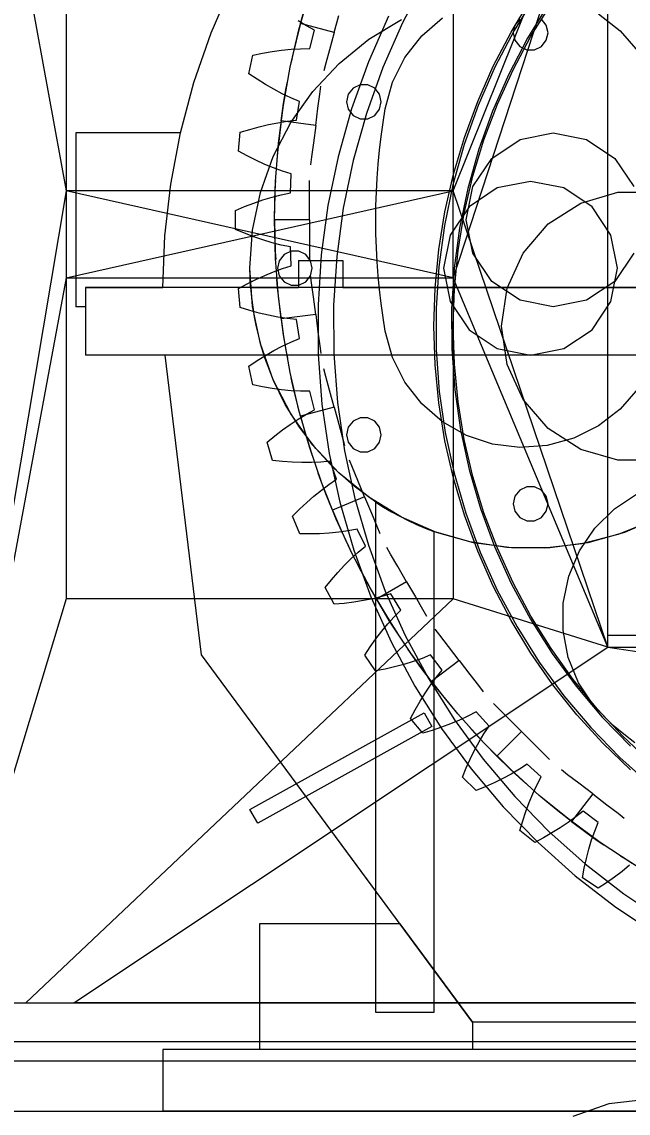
# Model space of a CAD drawing. Header units: millimetres. Extents: x -191664 to 191490, y -197311 to 10263.
# Drawn here: x 177 to 490, y -184227 to -183663 of the extents above; entities that cross this region are included whole.
import ezdxf

# ---------------------------------------------------------------- set-up
doc = ezdxf.new("R2010")
doc.units = ezdxf.units.MM
doc.layers.add('R15_COTAS_TRANSPORTE_P', color=1, linetype='Continuous', lineweight=0)
doc.layers.add('R15_PRENSA_RECEPCION_P', color=2, linetype='Continuous', lineweight=0)
doc.dimstyles.new('PLANTA_20', dxfattribs={"dimtxt": 50, "dimasz": 30, "dimexe": 30, "dimexo": 16, "dimgap": 20, "dimtad": 1, "dimtih": 1, "dimtoh": 1, "dimdec": 1, "dimzin": 0, "dimdsep": 46, "dimcen": 0.09, "dimadec": 0, "dimazin": 0, "dimtfac": 1, "dimtdec": 4, "dimtofl": 0, "dimtmove": 0, "dimatfit": 3, "dimfxl": 1, "dimtolj": 1, "dimtzin": 0, "dimarcsym": 0})

# ---------------------------------------------------------------- blocks, each defined once
blk = doc.blocks.new('*D131')
at = {"layer": 'Defpoints', "color": 0, "transparency": 16777216}
for p in [(1100, -183968.15), (1139.8, -184162.66), (1104.62, -184212), (1304.62, -184212), (1304.62, -184212)]:
    blk.add_point(p, dxfattribs=at)
at = {"layer": 'R15_COTAS_TRANSPORTE_P', "color": 0, "lineweight": -2, "transparency": 16777216}
blk.add_arc((1304.62, -184212), 172.05, 140.0034, 169.9966, dxfattribs=at)
at = {"layer": 'R15_COTAS_TRANSPORTE_P', "color": 0, "transparency": 16777216}
for points in [[(1169.28, -184097.88), (1176.35, -184104.95), (1194.03, -184080.2)], [(1140.17, -184182.55), (1130.2, -184181.68), (1132.57, -184212)]]:
    blk.add_solid(points, dxfattribs=at)
blk = doc.blocks.new('*D132')
at = {"layer": 'Defpoints', "color": 0, "transparency": 16777216}
for p in [(-500, -194490), (-500, -194490), (500, -194490), (203.29, -194656.68), (439.69, -194832.02)]:
    blk.add_point(p, dxfattribs=at)
at = {"layer": 'R15_COTAS_TRANSPORTE_P', "color": 0, "lineweight": -2, "transparency": 16777216}
blk.add_arc((-500, -194490), 722.77, 342.37834, 357.62166, dxfattribs=at)
at = {"layer": 'R15_COTAS_TRANSPORTE_P', "color": 0, "transparency": 16777216}
for points in [[(217.15, -194519.89), (227.15, -194520.1), (222.77, -194490)], [(193.59, -194710.42), (184.12, -194707.19), (179.18, -194737.2)]]:
    blk.add_solid(points, dxfattribs=at)
blk = doc.blocks.new('*D133')
at = {"layer": 'Defpoints', "color": 0, "transparency": 16777216}
for p in [(439.69, -194147.98), (217.89, -194406.09), (-500, -194490), (-500, -194490), (500, -194490)]:
    blk.add_point(p, dxfattribs=at)
at = {"layer": 'R15_COTAS_TRANSPORTE_P', "color": 0, "lineweight": -2, "transparency": 16777216}
blk.add_arc((-500, -194490), 722.77, 2.37834, 17.62166, dxfattribs=at)
at = {"layer": 'R15_COTAS_TRANSPORTE_P', "color": 0, "transparency": 16777216}
for points in [[(184.12, -194272.81), (193.59, -194269.58), (179.18, -194242.8)], [(227.15, -194459.9), (217.15, -194460.11), (222.77, -194490)]]:
    blk.add_solid(points, dxfattribs=at)

msp = doc.modelspace()

# ---------------------------------------------------------------- linework, layer by layer
at = {"layer": 'R15_PRENSA_RECEPCION_P', "color": 9, "true_color": 0xb9c3c2}
for p, q in [((120, -183310), (200, -183750)), ((200, -183550), (200, -183750)), ((400, -183550), (400, -183750)), ((400, -183750), (480, -183550)), ((480, -183550), (400, -183795)), ((480, -183980), (480, -183550)), ((480, -183986), (480, -183550)), ((385.49, -183640.76), (373.77, -183663.09)), ((320.27, -183666.68), (325.74, -183647.57)), ((429.89, -183667.88), (440.19, -183650.88)), ((440.19, -183670), (450.56, -183653.33)), ((321.12, -183663.48), (323.58, -183654.7)), ((338.5, -183668.14), (340.86, -183659.34)), ((475.03, -183658.42), (486.25, -183667.15)), ((321.12, -183663.48), (318.86, -183672.31)), ((324.13, -183664.54), (319.96, -183662.01)), ((338.5, -183668.14), (321.12, -183663.48)), ((328.37, -183666.84), (324.13, -183664.54)), ((366.56, -183659.62), (356.21, -183683.23)), ((373.77, -183663.09), (363.64, -183686.19)), ((383.76, -183669.85), (394.5, -183660.54)), ((315.78, -183686.04), (320.27, -183666.68)), ((325.98, -183676.39), (328.37, -183666.84)), ((338.5, -183668.14), (336.14, -183676.94)), ((375.03, -183681.07), (383.76, -183669.85)), ((420.7, -183685.5), (429.89, -183667.88)), ((430.94, -183687.31), (440.19, -183670)), ((486.25, -183667.15), (495.56, -183677.89)), ((318.86, -183672.31), (317.2, -183679.43)), ((294.49, -183689.37), (296.42, -183679.7)), ((296.42, -183679.7), (301.43, -183678.67)), ((301.43, -183678.67), (306.41, -183677.83)), ((306.41, -183677.83), (311.37, -183677.16)), ((311.37, -183677.16), (316.28, -183676.68)), ((316.28, -183676.68), (321.16, -183676.42)), ((317.2, -183679.43), (316.33, -183683.39)), ((321.16, -183676.42), (325.98, -183676.39)), ((336.14, -183676.94), (334.25, -183684)), ((368.67, -183693.77), (375.03, -183681.07)), ((312.27, -183705.6), (315.78, -183686.04)), ((334.25, -183684), (333.2, -183687.91)), ((356.21, -183683.23), (347.52, -183707.51)), ((363.64, -183686.19), (355.14, -183709.94)), ((412.66, -183703.67), (420.7, -183685.5)), ((422.84, -183705.19), (430.94, -183687.31)), ((298.73, -183692.23), (294.49, -183689.37)), ((303.01, -183694.92), (298.73, -183692.23)), ((307.33, -183697.43), (303.01, -183694.92)), ((311.69, -183699.75), (307.33, -183697.43)), ((312.4, -183704.78), (313.59, -183697.57)), ((313.59, -183697.57), (314.31, -183693.57)), ((331.09, -183699.87), (331.62, -183695.85)), ((364.9, -183707.48), (368.67, -183693.77)), ((316.09, -183701.86), (311.69, -183699.75)), ((320.54, -183703.73), (316.09, -183701.86)), ((319.09, -183713.48), (320.54, -183703.73)), ((330.14, -183707.12), (331.09, -183699.87)), ((405.79, -183722.32), (412.66, -183703.67)), ((309.76, -183725.32), (312.27, -183705.6)), ((311.11, -183713.8), (312.4, -183704.78)), ((328.95, -183716.15), (330.14, -183707.12)), ((347.52, -183707.51), (340.54, -183732.32)), ((355.14, -183709.94), (348.31, -183734.22)), ((363.75, -183714.61), (364.9, -183707.48)), ((415.92, -183723.57), (422.84, -183705.19)), ((299.76, -183716.82), (304.63, -183715.67)), ((304.63, -183715.67), (309.47, -183714.72)), ((309.47, -183714.72), (314.3, -183713.98)), ((311.11, -183713.8), (310.02, -183722.85)), ((328.95, -183716.15), (311.11, -183713.8)), ((314.3, -183713.98), (319.09, -183713.48)), ((362.76, -183721.77), (363.75, -183714.61)), ((289.03, -183729.48), (290, -183719.66)), ((290, -183719.66), (294.89, -183718.16)), ((294.89, -183718.16), (299.76, -183716.82)), ((328.95, -183716.15), (327.76, -183725.18)), ((434.53, -183723.43), (451.75, -183720)), ((451.75, -183720), (468.97, -183723.43)), ((308.25, -183745.13), (309.76, -183725.32)), ((310.02, -183722.85), (309.3, -183730.12)), ((327.76, -183725.18), (326.81, -183732.43)), ((361.92, -183728.94), (362.76, -183721.77)), ((400.14, -183741.37), (405.79, -183722.32)), ((410.22, -183742.35), (415.92, -183723.57)), ((419.93, -183733.18), (434.53, -183723.43)), ((468.97, -183723.43), (483.57, -183733.18)), ((293.53, -183731.91), (289.03, -183729.48)), ((298.06, -183734.17), (293.53, -183731.91)), ((309.3, -183730.12), (308.96, -183734.17)), ((326.81, -183732.43), (326.28, -183736.45)), ((340.54, -183732.32), (335.31, -183757.57)), ((361.23, -183736.13), (361.92, -183728.94)), ((302.6, -183736.25), (298.06, -183734.17)), ((307.17, -183738.13), (302.6, -183736.25)), ((311.75, -183739.8), (307.17, -183738.13)), ((348.31, -183734.22), (343.19, -183758.92)), ((360.69, -183743.34), (361.23, -183736.13)), ((410.18, -183747.78), (419.93, -183733.18)), ((483.57, -183733.18), (493.32, -183747.78)), ((316.36, -183741.22), (311.75, -183739.8)), ((315.88, -183751.06), (316.36, -183741.22)), ((360.31, -183750.55), (360.69, -183743.34)), ((395.72, -183760.74), (400.14, -183741.37)), ((405.76, -183761.47), (410.22, -183742.35)), ((307.75, -183765), (308.25, -183745.13)), ((307.86, -183755.89), (308.09, -183748.58)), ((308.09, -183748.58), (308.28, -183744.53)), ((325.75, -183748.58), (325.75, -183744.53)), ((325.75, -183755.89), (325.75, -183748.58)), ((406.75, -183765), (410.18, -183747.78)), ((200, -183750), (129.41, -184170)), ((200, -183750), (200, -183795)), ((400, -183795), (200, -183750)), ((400, -183750), (200, -183750)), ((200, -183795), (400, -183750)), ((296.97, -183756.29), (301.7, -183754.66)), ((301.7, -183754.66), (306.43, -183753.24)), ((306.43, -183753.24), (311.15, -183752.03)), ((311.15, -183752.03), (315.88, -183751.06)), ((360.08, -183757.78), (360.31, -183750.55)), ((400, -183795), (400, -183750)), ((480, -183986), (400, -183750)), ((465.92, -183756.33), (485.04, -183750.71)), ((485.04, -183750.71), (504.96, -183750.71)), ((287.53, -183760.07), (292.25, -183758.09)), ((287.53, -183769.93), (287.53, -183760.07)), ((292.25, -183758.09), (296.97, -183756.29)), ((307.75, -183765), (307.86, -183755.89)), ((325.75, -183765), (325.75, -183755.89)), ((335.31, -183757.57), (331.84, -183783.12)), ((343.19, -183758.92), (339.8, -183783.91)), ((360, -183765), (360.08, -183757.78)), ((392.55, -183780.36), (395.72, -183760.74)), ((449.16, -183767.1), (465.92, -183756.33)), ((325.75, -183765), (307.75, -183765)), ((308.25, -183784.87), (307.75, -183765)), ((307.75, -183765), (307.86, -183774.11)), ((325.75, -183765), (325.75, -183774.11)), ((360.08, -183772.22), (360, -183765)), ((402.57, -183780.84), (405.76, -183761.47)), ((410.18, -183782.22), (406.75, -183765)), ((292.25, -183771.91), (287.53, -183769.93)), ((296.97, -183773.71), (292.25, -183771.91)), ((360.31, -183779.45), (360.08, -183772.22)), ((436.11, -183782.16), (449.16, -183767.1)), ((301.7, -183775.34), (296.97, -183773.71)), ((306.43, -183776.76), (301.7, -183775.34)), ((311.15, -183777.97), (306.43, -183776.76)), ((307.86, -183774.11), (308.09, -183781.42)), ((325.75, -183774.11), (325.75, -183781.42)), ((308.09, -183781.42), (308.28, -183785.47)), ((315.88, -183778.94), (311.15, -183777.97)), ((316.36, -183788.78), (315.88, -183778.94)), ((325.75, -183781.42), (325.75, -183785.47)), ((331.84, -183783.12), (330.17, -183808.84)), ((360.69, -183786.66), (360.31, -183779.45)), ((390.64, -183800.14), (392.55, -183780.36)), ((400.64, -183800.38), (402.57, -183780.84)), ((419.93, -183796.82), (410.18, -183782.22)), ((427.84, -183800.28), (436.11, -183782.16)), ((493.32, -183782.22), (483.57, -183796.82)), ((309.76, -183804.68), (308.25, -183784.87)), ((311.75, -183790.2), (316.36, -183788.78)), ((339.8, -183783.91), (338.16, -183809.08)), ((361.23, -183793.87), (360.69, -183786.66)), ((298.06, -183795.83), (302.6, -183793.75)), ((302.6, -183793.75), (307.17, -183791.87)), ((307.17, -183791.87), (311.75, -183790.2)), ((326.81, -183797.57), (326.28, -183793.55)), ((361.92, -183801.06), (361.23, -183793.87)), ((200, -183795), (130.39, -184170)), ((200, -183795), (200, -183961)), ((200, -183795), (400, -183795)), ((289.03, -183800.52), (293.53, -183798.09)), ((293.53, -183798.09), (298.06, -183795.83)), ((309.3, -183799.88), (308.96, -183795.83)), ((310.02, -183807.15), (309.3, -183799.88)), ((327.76, -183804.82), (326.81, -183797.57)), ((390, -183820), (390.64, -183800.14)), ((400, -183795), (400, -183961)), ((480, -183986), (400, -183795)), ((400, -183820), (400.64, -183800.38)), ((434.53, -183806.57), (419.93, -183796.82)), ((425, -183820), (427.84, -183800.28)), ((483.57, -183796.82), (468.97, -183806.57)), ((290, -183810.34), (289.03, -183800.52)), ((312.27, -183824.4), (309.76, -183804.68)), ((328.95, -183813.85), (327.76, -183804.82)), ((362.76, -183808.23), (361.92, -183801.06)), ((294.89, -183811.84), (290, -183810.34)), ((311.11, -183816.2), (310.02, -183807.15)), ((330.17, -183808.84), (330.29, -183834.62)), ((338.16, -183809.08), (338.28, -183834.31)), ((363.75, -183815.39), (362.76, -183808.23)), ((451.75, -183810), (434.53, -183806.57)), ((468.97, -183806.57), (451.75, -183810)), ((299.76, -183813.18), (294.89, -183811.84)), ((304.63, -183814.33), (299.76, -183813.18)), ((309.47, -183815.28), (304.63, -183814.33)), ((314.3, -183816.02), (309.47, -183815.28)), ((328.95, -183813.85), (311.11, -183816.2)), ((311.11, -183816.2), (312.4, -183825.22)), ((319.09, -183816.52), (314.3, -183816.02)), ((320.54, -183826.27), (319.09, -183816.52)), ((328.95, -183813.85), (330.14, -183822.88)), ((364.9, -183822.52), (363.75, -183815.39)), ((330.14, -183822.88), (331.09, -183830.13)), ((368.67, -183836.23), (364.9, -183822.52)), ((390.64, -183839.86), (390, -183820)), ((400.64, -183839.62), (400, -183820)), ((427.84, -183839.72), (425, -183820)), ((311.69, -183830.25), (316.09, -183828.14)), ((315.78, -183843.96), (312.27, -183824.4)), ((312.4, -183825.22), (313.59, -183832.43)), ((316.09, -183828.14), (320.54, -183826.27)), ((303.01, -183835.08), (307.33, -183832.57)), ((307.33, -183832.57), (311.69, -183830.25)), ((313.59, -183832.43), (314.31, -183836.43)), ((331.09, -183830.13), (331.62, -183834.15)), ((338.28, -183834.31), (340.16, -183859.46)), ((294.49, -183840.63), (298.73, -183837.77)), ((298.73, -183837.77), (303.01, -183835.08)), ((330.29, -183834.62), (332.2, -183860.33)), ((375.03, -183848.93), (368.67, -183836.23)), ((392.55, -183859.64), (390.64, -183839.86)), ((402.57, -183859.16), (400.64, -183839.62)), ((436.11, -183857.84), (427.84, -183839.72)), ((296.42, -183850.3), (294.49, -183840.63)), ((320.27, -183863.32), (315.78, -183843.96)), ((334.25, -183846), (333.2, -183842.09)), ((301.43, -183851.33), (296.42, -183850.3)), ((317.2, -183850.57), (316.33, -183846.61)), ((318.86, -183857.69), (317.2, -183850.57)), ((336.14, -183853.06), (334.25, -183846)), ((383.76, -183860.15), (375.03, -183848.93)), ((306.41, -183852.17), (301.43, -183851.33)), ((311.37, -183852.84), (306.41, -183852.17)), ((316.28, -183853.32), (311.37, -183852.84)), ((321.16, -183853.58), (316.28, -183853.32)), ((325.98, -183853.61), (321.16, -183853.58)), ((328.37, -183863.16), (325.98, -183853.61)), ((338.5, -183861.86), (336.14, -183853.06)), ((495.56, -183852.11), (486.25, -183862.85)), ((321.12, -183866.52), (318.86, -183857.69)), ((338.5, -183861.86), (321.12, -183866.52)), ((332.2, -183860.33), (335.91, -183885.85)), ((338.5, -183861.86), (340.86, -183870.66)), ((340.16, -183859.46), (343.78, -183884.42)), ((394.5, -183869.46), (383.76, -183860.15)), ((395.72, -183879.26), (392.55, -183859.64)), ((405.76, -183878.53), (402.57, -183859.16)), ((449.16, -183872.9), (436.11, -183857.84)), ((315.85, -183870.73), (319.96, -183867.99)), ((319.96, -183867.99), (324.13, -183865.46)), ((325.74, -183882.43), (320.27, -183863.32)), ((321.12, -183866.52), (323.58, -183875.3)), ((324.13, -183865.46), (328.37, -183863.16)), ((486.25, -183862.85), (475.03, -183871.58)), ((307.8, -183876.75), (311.79, -183873.65)), ((311.79, -183873.65), (315.85, -183870.73)), ((340.86, -183870.66), (342.75, -183877.72)), ((406.86, -183876.48), (394.5, -183869.46)), ((465.92, -183883.67), (449.16, -183872.9)), ((475.03, -183871.58), (462.33, -183877.95)), ((303.86, -183880.02), (307.8, -183876.75)), ((323.58, -183875.3), (325.7, -183882.29)), ((342.75, -183877.72), (343.8, -183881.64)), ((400.14, -183898.63), (395.72, -183879.26)), ((410.22, -183897.65), (405.76, -183878.53)), ((420.34, -183880.97), (406.86, -183876.48)), ((462.33, -183877.95), (448.62, -183881.71)), ((306.72, -183889.45), (303.86, -183880.02)), ((325.7, -183882.29), (326.93, -183886.16)), ((332.17, -183901.23), (325.74, -183882.43)), ((343.78, -183884.42), (349.13, -183909.07)), ((434.45, -183882.73), (420.34, -183880.97)), ((448.62, -183881.71), (434.45, -183882.73)), ((485.04, -183889.29), (465.92, -183883.67)), ((311.81, -183889.98), (306.72, -183889.45)), ((316.85, -183890.33), (311.81, -183889.98)), ((321.85, -183890.51), (316.85, -183890.33)), ((326.79, -183890.5), (321.85, -183890.51)), ((331.66, -183890.29), (326.79, -183890.5)), ((336.46, -183889.84), (331.66, -183890.29)), ((335.91, -183885.85), (341.38, -183911.04)), ((339.78, -183899.12), (336.46, -183889.84)), ((347.96, -183893.05), (346.4, -183889.3)), ((504.96, -183889.29), (485.04, -183889.29)), ((331.64, -183899.81), (330.27, -183895.99)), ((350.75, -183899.8), (347.96, -183893.05)), ((334.22, -183906.65), (331.64, -183899.81)), ((331.88, -183904.75), (335.79, -183901.82)), ((339.54, -183919.69), (332.17, -183901.23)), ((335.79, -183901.82), (339.78, -183899.12)), ((354.24, -183908.22), (350.75, -183899.8)), ((405.79, -183917.68), (400.14, -183898.63)), ((415.92, -183916.43), (410.22, -183897.65)), ((328.06, -183907.87), (331.88, -183904.75)), ((337.61, -183915.11), (334.22, -183906.65)), ((483.35, -183914.36), (495.22, -183906.54)), ((320.64, -183914.66), (324.31, -183911.18)), ((324.31, -183911.18), (328.06, -183907.87)), ((354.24, -183908.22), (337.61, -183915.11)), ((341.38, -183911.04), (348.59, -183935.79)), ((349.13, -183909.07), (356.18, -183933.29)), ((354.24, -183908.22), (357.72, -183916.64)), ((317.04, -183918.29), (320.64, -183914.66)), ((320.81, -183927.4), (317.04, -183918.29)), ((337.61, -183915.11), (341.19, -183923.49)), ((357.72, -183916.64), (360.52, -183923.39)), ((412.66, -183936.33), (405.79, -183917.68)), ((422.84, -183934.81), (415.92, -183916.43)), ((473.24, -183924.34), (483.35, -183914.36)), ((347.84, -183937.74), (339.54, -183919.69)), ((341.19, -183923.49), (344.21, -183930.14)), ((360.52, -183923.39), (362.07, -183927.13)), ((465.26, -183936.11), (473.24, -183924.34)), ((325.93, -183927.42), (320.81, -183927.4)), ((330.98, -183927.28), (325.93, -183927.42)), ((335.97, -183926.97), (330.98, -183927.28)), ((340.89, -183926.48), (335.97, -183926.97)), ((345.72, -183925.79), (340.89, -183926.48)), ((344.21, -183930.14), (345.94, -183933.82)), ((350.45, -183924.88), (345.72, -183925.79)), ((354.66, -183933.78), (350.45, -183924.88)), ((348.59, -183935.79), (357.5, -183959.98)), ((350.95, -183936.86), (354.66, -183933.78)), ((356.18, -183933.29), (364.91, -183956.96)), ((367.68, -183937.91), (365.65, -183934.39)), ((430.94, -183952.69), (422.84, -183934.81)), ((343.86, -183943.64), (347.35, -183940.16)), ((347.35, -183940.16), (350.95, -183936.86)), ((357.04, -183955.36), (347.84, -183937.74)), ((371.33, -183944.23), (367.68, -183937.91)), ((420.7, -183954.5), (412.66, -183936.33)), ((459.74, -183949.21), (465.26, -183936.11)), ((340.45, -183947.3), (343.86, -183943.64)), ((352.39, -183946.73), (350.53, -183943.13)), ((355.84, -183953.18), (352.39, -183946.73)), ((375.89, -183952.12), (371.33, -183944.23)), ((333.91, -183955.09), (337.14, -183951.12)), ((337.14, -183951.12), (340.45, -183947.3)), ((375.89, -183952.12), (360.3, -183961.12)), ((375.89, -183952.12), (380.45, -183960.02)), ((440.19, -183970), (430.94, -183952.69)), ((456.88, -183963.13), (459.74, -183949.21)), ((338.56, -183963.79), (333.91, -183955.09)), ((360.3, -183961.12), (355.84, -183953.18)), ((367.12, -183972.49), (357.04, -183955.36)), ((367.81, -183958.37), (363.18, -183959.74)), ((364.91, -183956.96), (375.26, -183979.96)), ((372.87, -183966.82), (367.81, -183958.37)), ((429.89, -183972.12), (420.7, -183954.5)), ((200, -183961), (136.91, -184170)), ((400, -183961), (179.17, -184170)), ((400, -183961), (200, -183961)), ((343.65, -183963.31), (338.56, -183963.79)), ((348.67, -183962.67), (343.65, -183963.31)), ((353.6, -183961.87), (348.67, -183962.67)), ((358.44, -183960.9), (353.6, -183961.87)), ((357.5, -183959.98), (368.08, -183983.49)), ((363.18, -183959.74), (358.44, -183960.9)), ((360.3, -183961.12), (364.95, -183968.96)), ((380.45, -183960.02), (384.1, -183966.34)), ((480, -183986), (400, -183961)), ((456.79, -183977.34), (456.88, -183963.13)), ((364.95, -183968.96), (368.81, -183975.17)), ((369.48, -183970.25), (372.87, -183966.82)), ((384.1, -183966.34), (386.13, -183969.86)), ((363.08, -183977.69), (366.22, -183973.88)), ((366.22, -183973.88), (369.48, -183970.25)), ((378.06, -183989.08), (367.12, -183972.49)), ((368.81, -183975.17), (371, -183978.59)), ((440.19, -183989.12), (429.89, -183972.12)), ((450.56, -183986.67), (440.19, -183970)), ((360.05, -183981.67), (363.08, -183977.69)), ((375.26, -183979.96), (387.19, -184002.18)), ((393.09, -183979.8), (390.62, -183976.59)), ((397.54, -183985.6), (393.09, -183979.8)), ((459.47, -183991.3), (456.79, -183977.34)), ((920, -183980), (480, -183980)), ((204, -184170), (480, -183986)), ((354.3, -183990.06), (357.13, -183985.79)), ((357.13, -183985.79), (360.05, -183981.67)), ((368.08, -183983.49), (380.27, -184006.21)), ((403.09, -183992.83), (397.54, -183985.6)), ((461.99, -184002.63), (450.56, -183986.67)), ((480, -183986), (1720, -183986)), ((480, -183986), (1706.67, -184170)), ((359.78, -183998.26), (354.3, -183990.06)), ((379.08, -183990.55), (376.77, -183987.22)), ((389.82, -184005.1), (378.06, -183989.08)), ((383.34, -183996.49), (379.08, -183990.55)), ((383.89, -183991.82), (379.29, -183993.44)), ((388.36, -183990), (383.89, -183991.82)), ((394.23, -183997.91), (388.36, -183990)), ((451.56, -184005.41), (440.19, -183989.12)), ((464.83, -184004.46), (459.47, -183991.3)), ((364.8, -183997.28), (359.78, -183998.26)), ((369.73, -183996.16), (364.8, -183997.28)), ((374.57, -183994.88), (369.73, -183996.16)), ((379.29, -183993.44), (374.57, -183994.88)), ((388.81, -184003.79), (383.34, -183996.49)), ((403.09, -183992.83), (388.81, -184003.79)), ((391.19, -184001.65), (394.23, -183997.91)), ((403.09, -183992.83), (408.63, -184000.06)), ((387.19, -184002.18), (400.63, -184023.53)), ((388.3, -184005.59), (391.19, -184001.65)), ((408.63, -184000.06), (413.08, -184005.85)), ((474.45, -184017.8), (461.99, -184002.63)), ((380.27, -184006.21), (394.02, -184028.02)), ((385.55, -184009.69), (388.3, -184005.59)), ((388.81, -184003.79), (394.44, -184010.95)), ((402.38, -184020.5), (389.82, -184005.1)), ((413.08, -184005.85), (415.55, -184009.07)), ((463.95, -184020.95), (451.56, -184005.41)), ((472.65, -184016.33), (464.83, -184004.46)), ((380.42, -184018.34), (382.92, -184013.94)), ((382.92, -184013.94), (385.55, -184009.69)), ((394.44, -184010.95), (399.07, -184016.6)), ((295, -184070), (385, -184020)), ((378.03, -184022.86), (380.42, -184018.34)), ((385, -184020), (389, -184027)), ((399.07, -184016.6), (401.69, -184019.7)), ((415.7, -184035.25), (402.38, -184020.5)), ((411.91, -184019.46), (407.65, -184021.71)), ((418.53, -184026.76), (411.91, -184019.46)), ((423.76, -184018.03), (420.89, -184015.16)), ((428.92, -184023.19), (423.76, -184018.03)), ((482.64, -184026.44), (472.65, -184016.33)), ((487.87, -184032.13), (474.45, -184017.8)), ((384.28, -184030.48), (378.03, -184022.86)), ((398.66, -184025.67), (393.98, -184027.42)), ((403.22, -184023.77), (398.66, -184025.67)), ((400.63, -184023.53), (415.53, -184043.88)), ((407.65, -184021.71), (403.22, -184023.77)), ((435.37, -184029.63), (428.92, -184023.19)), ((477.31, -184035.66), (463.95, -184020.95)), ((389, -184027), (299, -184077)), ((389.19, -184029.02), (384.28, -184030.48)), ((393.98, -184027.42), (389.19, -184029.02)), ((394.02, -184028.02), (409.24, -184048.83)), ((411.27, -184030.51), (408.54, -184027.51)), ((416.27, -184035.84), (411.27, -184030.51)), ((413.38, -184034.98), (415.87, -184030.78)), ((415.87, -184030.78), (418.53, -184026.76)), ((435.37, -184029.63), (422.64, -184042.36)), ((435.37, -184029.63), (441.81, -184036.08)), ((488.24, -184031), (482.64, -184026.44)), ((493.94, -184035.44), (488.24, -184031)), ((411.05, -184039.33), (413.38, -184034.98)), ((429.75, -184049.3), (415.7, -184035.25)), ((422.64, -184042.36), (416.27, -184035.84)), ((441.81, -184036.08), (446.97, -184041.24)), ((491.59, -184049.49), (477.31, -184035.66)), ((502.2, -184045.55), (487.87, -184032.13)), ((408.85, -184043.82), (411.05, -184039.33)), ((422.64, -184042.36), (429.16, -184048.73)), ((446.97, -184041.24), (449.84, -184044.11)), ((404.85, -184053.17), (406.79, -184048.44)), ((406.79, -184048.44), (408.85, -184043.82)), ((409.24, -184048.83), (425.88, -184068.52)), ((415.53, -184043.88), (431.81, -184063.14)), ((429.16, -184048.73), (434.49, -184053.73)), ((438.24, -184046.47), (434.22, -184049.13)), ((445.54, -184053.09), (438.24, -184046.47)), ((411.83, -184060.15), (404.85, -184053.17)), ((425.67, -184053.95), (421.18, -184056.15)), ((430.02, -184051.62), (425.67, -184053.95)), ((444.5, -184062.62), (429.75, -184049.3)), ((434.22, -184049.13), (430.02, -184051.62)), ((434.49, -184053.73), (437.49, -184056.46)), ((443.29, -184057.35), (445.54, -184053.09)), ((459.15, -184051.92), (455.93, -184049.45)), ((464.94, -184056.37), (459.15, -184051.92)), ((416.56, -184058.21), (411.83, -184060.15)), ((421.18, -184056.15), (416.56, -184058.21)), ((441.23, -184061.78), (443.29, -184057.35)), ((472.17, -184061.91), (464.94, -184056.37)), ((431.81, -184063.14), (449.39, -184081.23)), ((439.33, -184066.34), (441.23, -184061.78)), ((459.9, -184075.18), (444.5, -184062.62)), ((448.4, -184065.93), (445.3, -184063.31)), ((472.17, -184061.91), (461.21, -184076.19)), ((472.17, -184061.91), (479.4, -184067.46)), ((299, -184077), (295, -184070)), ((425.88, -184068.52), (443.86, -184087)), ((435.98, -184075.81), (437.58, -184071.02)), ((437.58, -184071.02), (439.33, -184066.34)), ((454.05, -184070.56), (448.4, -184065.93)), ((461.21, -184076.19), (454.05, -184070.56)), ((467.09, -184070.77), (463.35, -184073.81)), ((475, -184076.64), (467.09, -184070.77)), ((479.4, -184067.46), (485.2, -184071.91)), ((434.52, -184080.72), (435.98, -184075.81)), ((459.41, -184076.7), (455.31, -184079.45)), ((463.35, -184073.81), (459.41, -184076.7)), ((475.92, -184086.94), (459.9, -184075.18)), ((461.21, -184076.19), (468.51, -184081.66)), ((473.18, -184081.11), (475, -184076.64)), ((485.2, -184071.91), (488.41, -184074.38)), ((442.14, -184086.97), (434.52, -184080.72)), ((451.06, -184082.08), (446.66, -184084.58)), ((449.39, -184081.23), (468.19, -184098.05)), ((455.31, -184079.45), (451.06, -184082.08)), ((468.51, -184081.66), (474.45, -184085.91)), ((471.56, -184085.71), (473.18, -184081.11)), ((446.66, -184084.58), (442.14, -184086.97)), ((443.86, -184087), (463.07, -184104.19)), ((470.12, -184090.43), (471.56, -184085.71)), ((474.45, -184085.91), (477.78, -184088.23)), ((492.51, -184097.88), (475.92, -184086.94)), ((468.84, -184095.27), (470.12, -184090.43)), ((489.83, -184096.19), (486.41, -184094)), ((467.72, -184100.2), (468.84, -184095.27)), ((468.19, -184098.05), (488.12, -184113.51)), ((491.12, -184098.78), (487.31, -184101.92)), ((496.04, -184100.05), (489.83, -184096.19)), ((463.07, -184104.19), (483.44, -184120)), ((466.74, -184105.22), (467.72, -184100.2)), ((474.94, -184110.7), (466.74, -184105.22)), ((483.33, -184104.95), (479.21, -184107.87)), ((487.31, -184101.92), (483.33, -184104.95)), ((479.21, -184107.87), (474.94, -184110.7)), ((488.12, -184113.51), (509.07, -184127.56)), ((483.44, -184120), (504.85, -184134.35)), ((120, -184170), (2080, -184170)), ((136.91, -184170), (179.17, -184170)), ((179.17, -184170), (204, -184170)), ((204, -184170), (1706.67, -184170)), ((493.33, -184170), (204, -184170))]:
    msp.add_line(p, q, dxfattribs=at)
at = {"layer": 'R15_PRENSA_RECEPCION_P', "color": 117, "true_color": 0x28865c}
for p, q in [((274.94, -183668.21), (285.78, -183643.1)), ((356.38, -183671.54), (373.29, -183661.26)), ((431.89, -183664.3), (431, -183668.2)), ((434.39, -183661.16), (431.89, -183664.3)), ((448.11, -183664.3), (445.61, -183661.16)), ((449, -183668.2), (448.11, -183664.3)), ((266.01, -183693.88), (274.94, -183668.21)), ((431, -183668.2), (431.89, -183672.1)), ((448.11, -183672.1), (449, -183668.2)), ((341.03, -183684.03), (356.38, -183671.54)), ((431.89, -183672.1), (434.39, -183675.24)), ((434.39, -183675.24), (438, -183676.97)), ((442, -183676.97), (445.61, -183675.24)), ((445.61, -183675.24), (448.11, -183672.1)), ((438, -183676.97), (442, -183676.97)), ((327.52, -183698.49), (341.03, -183684.03)), ((259.03, -183720.01), (266.01, -183693.88)), ((316.11, -183714.66), (327.52, -183698.49)), ((348.26, -183696.84), (345.77, -183699.97)), ((351.87, -183695.1), (348.26, -183696.84)), ((355.88, -183695.1), (351.87, -183695.1)), ((359.49, -183696.84), (355.88, -183695.1)), ((361.98, -183699.97), (359.49, -183696.84)), ((345.77, -183699.97), (344.87, -183703.87)), ((344.87, -183703.87), (345.77, -183707.78)), ((362.87, -183703.87), (361.98, -183699.97)), ((361.98, -183707.78), (362.87, -183703.87)), ((345.77, -183707.78), (348.26, -183710.91)), ((359.49, -183710.91), (361.98, -183707.78)), ((307, -183732.23), (316.11, -183714.66)), ((348.26, -183710.91), (351.87, -183712.65)), ((351.87, -183712.65), (355.88, -183712.65)), ((355.88, -183712.65), (359.49, -183710.91)), ((259.03, -183720), (205, -183720)), ((205, -183720), (205, -183810)), ((254.02, -183746.48), (259.03, -183720.01)), ((259.03, -183720.01), (259.03, -183720)), ((300.38, -183750.88), (307, -183732.23)), ((251.01, -183773.18), (254.02, -183746.48)), ((422.8, -183748.47), (408.22, -183758.22)), ((440, -183745.05), (422.8, -183748.47)), ((457.2, -183748.47), (440, -183745.05)), ((471.78, -183758.22), (457.2, -183748.47)), ((296.35, -183770.26), (300.38, -183750.88)), ((408.22, -183758.22), (398.47, -183772.8)), ((481.53, -183772.8), (471.78, -183758.22)), ((295, -183790), (296.35, -183770.26)), ((250, -183800), (251.01, -183773.18)), ((398.47, -183772.8), (395.05, -183790)), ((484.95, -183790), (481.53, -183772.8)), ((312.59, -183782.96), (310.09, -183786.1)), ((316.2, -183781.23), (312.59, -183782.96)), ((320.2, -183781.23), (316.2, -183781.23)), ((323.81, -183782.96), (320.2, -183781.23)), ((326.31, -183786.1), (323.81, -183782.96)), ((310.09, -183786.1), (309.2, -183790)), ((320, -183786), (343, -183786)), ((320, -183786), (320, -183800)), ((327.2, -183790), (326.31, -183786.1)), ((343, -183786), (343, -183800)), ((295.01, -183791.43), (295, -183790)), ((296.35, -183809.74), (295, -183790)), ((295.03, -183792.86), (295.01, -183791.43)), ((295.06, -183794.29), (295.03, -183792.86)), ((295.11, -183795.72), (295.06, -183794.29)), ((309.2, -183790), (310.09, -183793.9)), ((310.09, -183793.9), (312.59, -183797.04)), ((323.81, -183797.04), (326.31, -183793.9)), ((326.31, -183793.9), (327.2, -183790)), ((395.05, -183790), (398.47, -183807.2)), ((481.53, -183807.2), (484.95, -183790)), ((210, -183800), (250, -183800)), ((295.35, -183800), (210, -183800)), ((528.54, -183800), (210, -183800)), ((210, -183800), (210, -183835)), ((210, -183800), (210, -183810)), ((320, -183800), (250, -183800)), ((1190, -183800), (250, -183800)), ((295.18, -183797.15), (295.11, -183795.72)), ((295.25, -183798.57), (295.18, -183797.15)), ((295.35, -183800), (295.25, -183798.57)), ((295.35, -183800), (320, -183800)), ((295.35, -183800), (295.79, -183805.09)), ((312.59, -183797.04), (316.2, -183798.77)), ((316.2, -183798.77), (320.2, -183798.77)), ((343, -183800), (320, -183800)), ((320.2, -183798.77), (323.81, -183797.04)), ((528.54, -183800), (343, -183800)), ((343, -183800), (530, -183800)), ((295.79, -183805.09), (296.41, -183810.16)), ((210, -183810), (205, -183810)), ((300.38, -183829.12), (296.35, -183809.74)), ((296.41, -183810.16), (297.21, -183815.2)), ((398.47, -183807.2), (408.22, -183821.78)), ((471.78, -183821.78), (481.53, -183807.2)), ((297.21, -183815.2), (298.18, -183820.21)), ((298.18, -183820.21), (299.33, -183825.19)), ((408.22, -183821.78), (422.8, -183831.53)), ((457.2, -183831.53), (471.78, -183821.78)), ((299.33, -183825.19), (300.66, -183830.12)), ((307, -183847.77), (300.38, -183829.12)), ((300.66, -183830.12), (302.16, -183835)), ((422.8, -183831.53), (440, -183834.95)), ((440, -183834.95), (457.2, -183831.53)), ((302.16, -183835), (210, -183835)), ((539.61, -183835), (210, -183835)), ((539.61, -183835), (251.21, -183835)), ((302.16, -183835), (251.21, -183835)), ((270, -183990), (251.21, -183835)), ((307.1, -183847.98), (302.16, -183835)), ((316.11, -183865.34), (307, -183847.77)), ((313.26, -183860.43), (307.1, -183847.98)), ((320.58, -183872.24), (313.26, -183860.43)), ((327.52, -183881.51), (316.11, -183865.34)), ((351.87, -183867.35), (348.26, -183869.09)), ((355.88, -183867.35), (351.87, -183867.35)), ((359.49, -183869.09), (355.88, -183867.35)), ((328.99, -183883.29), (320.58, -183872.24)), ((345.77, -183872.22), (344.87, -183876.13)), ((348.26, -183869.09), (345.77, -183872.22)), ((361.98, -183872.22), (359.49, -183869.09)), ((362.87, -183876.13), (361.98, -183872.22)), ((344.87, -183876.13), (345.77, -183880.03)), ((361.98, -183880.03), (362.87, -183876.13)), ((341.03, -183895.97), (327.52, -183881.51)), ((338.43, -183893.48), (328.99, -183883.29)), ((345.77, -183880.03), (348.26, -183883.16)), ((348.26, -183883.16), (351.87, -183884.9)), ((351.87, -183884.9), (355.88, -183884.9)), ((355.88, -183884.9), (359.49, -183883.16)), ((359.49, -183883.16), (361.98, -183880.03)), ((348.8, -183902.72), (338.43, -183893.48)), ((356.38, -183908.46), (341.03, -183895.97)), ((360, -183910.93), (348.8, -183902.72)), ((434.39, -183904.76), (431.89, -183907.9)), ((438, -183903.03), (434.39, -183904.76)), ((442, -183903.03), (438, -183903.03)), ((445.61, -183904.76), (442, -183903.03)), ((448.11, -183907.9), (445.61, -183904.76)), ((373.29, -183918.74), (356.38, -183908.46)), ((360, -184112.14), (360, -183910.93)), ((360, -184175), (360, -183910.93)), ((360, -183910.93), (364.06, -183913.52)), ((431.89, -183907.9), (431, -183911.8)), ((431, -183911.8), (431.89, -183915.7)), ((449, -183911.8), (448.11, -183907.9)), ((448.11, -183915.7), (449, -183911.8)), ((364.06, -183913.52), (368.2, -183915.97)), ((368.2, -183915.97), (372.42, -183918.29)), ((372.42, -183918.29), (376.72, -183920.46)), ((391.44, -183926.63), (373.29, -183918.74)), ((431.89, -183915.7), (434.39, -183918.84)), ((434.39, -183918.84), (438, -183920.57)), ((442, -183920.57), (445.61, -183918.84)), ((445.61, -183918.84), (448.11, -183915.7)), ((506.71, -183918.74), (488.56, -183926.63)), ((376.72, -183920.46), (381.08, -183922.49)), ((381.08, -183922.49), (385.51, -183924.37)), ((385.51, -183924.37), (390, -183926.11)), ((438, -183920.57), (442, -183920.57)), ((503.28, -183920.46), (485.29, -183927.75)), ((408.62, -183931.56), (390, -183926.11)), ((390, -183926.11), (390, -184152.86)), ((390, -183926.11), (390, -184175)), ((410.5, -183931.97), (391.44, -183926.63)), ((485.29, -183927.75), (466.49, -183932.56)), ((488.56, -183926.63), (469.5, -183931.97)), ((427.81, -183934.49), (408.62, -183931.56)), ((430.1, -183934.66), (410.5, -183931.97)), ((447.21, -183934.82), (427.81, -183934.49)), ((449.9, -183934.66), (430.1, -183934.66)), ((466.49, -183932.56), (447.21, -183934.82)), ((469.5, -183931.97), (449.9, -183934.66)), ((360, -184112.14), (270, -183990)), ((410, -184180), (270, -183990)), ((360, -184175), (360, -184112.14)), ((390, -184152.86), (360, -184112.14)), ((372.42, -184129), (300, -184129)), ((300, -184129), (300, -184194)), ((372.42, -184129), (410, -184180)), ((410, -184180), (390, -184152.86)), ((390, -184152.86), (390, -184175)), ((390, -184175), (360, -184175)), ((1010, -184180), (410, -184180)), ((410, -184180), (410, -184194)), ((1230, -184194), (250, -184194)), ((250, -184194), (250, -184226)), ((410, -184194), (300, -184194)), ((1230, -184226), (250, -184226))]:
    msp.add_line(p, q, dxfattribs=at)
at = {"layer": 'R15_PRENSA_RECEPCION_P', "color": 117, "true_color": 0x376c5b}
for p, q in [((442.84, -183648.68), (431.54, -183667)), ((449.5, -183653.11), (438.49, -183670.96)), ((431.54, -183667), (421.54, -183686.06)), ((438.49, -183670.96), (428.75, -183689.53)), ((421.54, -183686.06), (412.89, -183705.78)), ((428.75, -183689.53), (420.32, -183708.74)), ((412.89, -183705.78), (405.63, -183726.05)), ((420.32, -183708.74), (413.25, -183728.48)), ((405.63, -183726.05), (399.8, -183746.78)), ((413.25, -183728.48), (407.57, -183748.67)), ((399.8, -183746.78), (395.43, -183767.86)), ((407.57, -183748.67), (403.32, -183769.21)), ((395.43, -183767.86), (392.54, -183789.2)), ((403.32, -183769.21), (400.5, -183789.99)), ((392.54, -183789.2), (391.14, -183810.68)), ((400.5, -183789.99), (399.14, -183810.92)), ((391.14, -183810.68), (391.24, -183832.21)), ((399.14, -183810.92), (399.24, -183831.9)), ((391.24, -183832.21), (392.84, -183853.68)), ((399.24, -183831.9), (400.79, -183852.81)), ((392.84, -183853.68), (395.93, -183874.99)), ((400.79, -183852.81), (403.8, -183873.57)), ((403.8, -183873.57), (408.25, -183894.06)), ((395.93, -183874.99), (400.5, -183896.03)), ((400.5, -183896.03), (406.52, -183916.7)), ((408.25, -183894.06), (414.12, -183914.2)), ((406.52, -183916.7), (413.97, -183936.9)), ((414.12, -183914.2), (421.37, -183933.88)), ((421.37, -183933.88), (429.98, -183953)), ((413.97, -183936.9), (422.8, -183956.54)), ((422.8, -183956.54), (432.98, -183975.51)), ((429.98, -183953), (439.9, -183971.48)), ((439.9, -183971.48), (451.08, -183989.23)), ((432.98, -183975.51), (444.46, -183993.73)), ((451.08, -183989.23), (463.47, -184006.15)), ((444.46, -183993.73), (457.18, -184011.1)), ((463.47, -184006.15), (477, -184022.17)), ((457.18, -184011.1), (471.08, -184027.55)), ((477, -184022.17), (491.62, -184037.21)), ((471.08, -184027.55), (486.08, -184042.98)), ((486.08, -184042.98), (502.13, -184057.34)), ((480.42, -184222.21), (461.82, -184228.71)), ((500, -184220), (480.42, -184222.21))]:
    msp.add_line(p, q, dxfattribs=at)
at = {"layer": 'R15_PRENSA_RECEPCION_P', "color": 251, "true_color": 0x53616b}
for p, q in [((0, -184170), (2200, -184170)), ((0, -184190), (2200, -184190)), ((0, -184200), (2200, -184200)), ((0, -184226), (2200, -184226))]:
    msp.add_line(p, q, dxfattribs=at)

# ---------------------------------------------------------------- dimensions: what is measured, and where the dimension line sits
at = {"layer": 'R15_COTAS_TRANSPORTE_P'}
for base, line1, line2, picture, middle in [((217.89, -194406.09), ((-500, -194490), (500, -194490)), ((-500, -194490), (439.69, -194147.98)), '*D133', (191490.46, -33543.69)), ((203.29, -194656.68), ((-500, -194490), (500, -194490)), ((-500, -194490), (439.69, -194832.02)), '*D132', (-191664.11, -34001.98)), ((1139.8, -184162.66), ((1304.62, -184212), (1104.62, -184212)), ((1304.62, -184212), (1100, -183968.15)), '*D131', (-166426.35, -78863.51))]:
    dim = msp.add_angular_dim_2l(base=base, line1=line1, line2=line2, dimstyle='PLANTA_20', dxfattribs=at)
    dim.commit()
    dim.dimension.update_dxf_attribs({"geometry": picture, "text_midpoint": middle})

doc.saveas('drawing.dxf')
